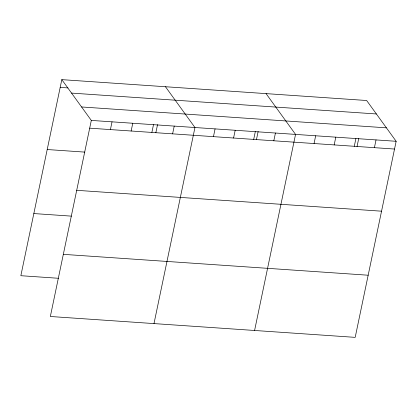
<?xml version="1.0" encoding="UTF-8"?>
<svg xmlns="http://www.w3.org/2000/svg" width="417" height="417" viewBox="0 0 417 417"><rect width="100%" height="100%" fill="white"/><g stroke="black" fill="none" stroke-linecap="round" stroke-linejoin="round"><path stroke-width="0.63" d="M61.81 79.637L91.307 120.419L50.342 316.493L355.19 337.363L396.15 141.295L366.658 100.507L61.81 79.637L20.85 275.705L58.422 278.28M110.416 129.593L112.032 121.837M131.147 131.011L132.762 123.26M151.871 132.429L153.492 124.678M155.838 132.778L157.543 124.615M172.602 133.852L174.223 126.096M153.993 323.587L194.953 127.519L165.46 86.731M213.452 136.646L215.073 128.895M233.572 138.027L235.193 130.271M253.692 139.403L255.313 131.652M256.439 139.664L258.144 131.506M273.813 140.779L275.434 133.028M254.589 330.478L295.549 134.404L266.056 93.622M314.053 143.537L315.669 135.78M334.173 144.913L335.789 137.162M354.288 146.289L355.909 138.538M357.035 146.555L358.74 138.392M374.409 147.67L376.03 139.914M60.194 87.388L67.966 87.919M71.547 93.095L376.389 113.966M81.57 106.96L386.418 127.837M91.307 120.419L396.15 141.295M89.686 128.17L394.529 149.046M47.21 149.531L84.781 152.106M76.702 190.319L381.55 211.19M33.834 213.561L71.406 216.131M63.327 254.344L368.169 275.22"/></g></svg>
